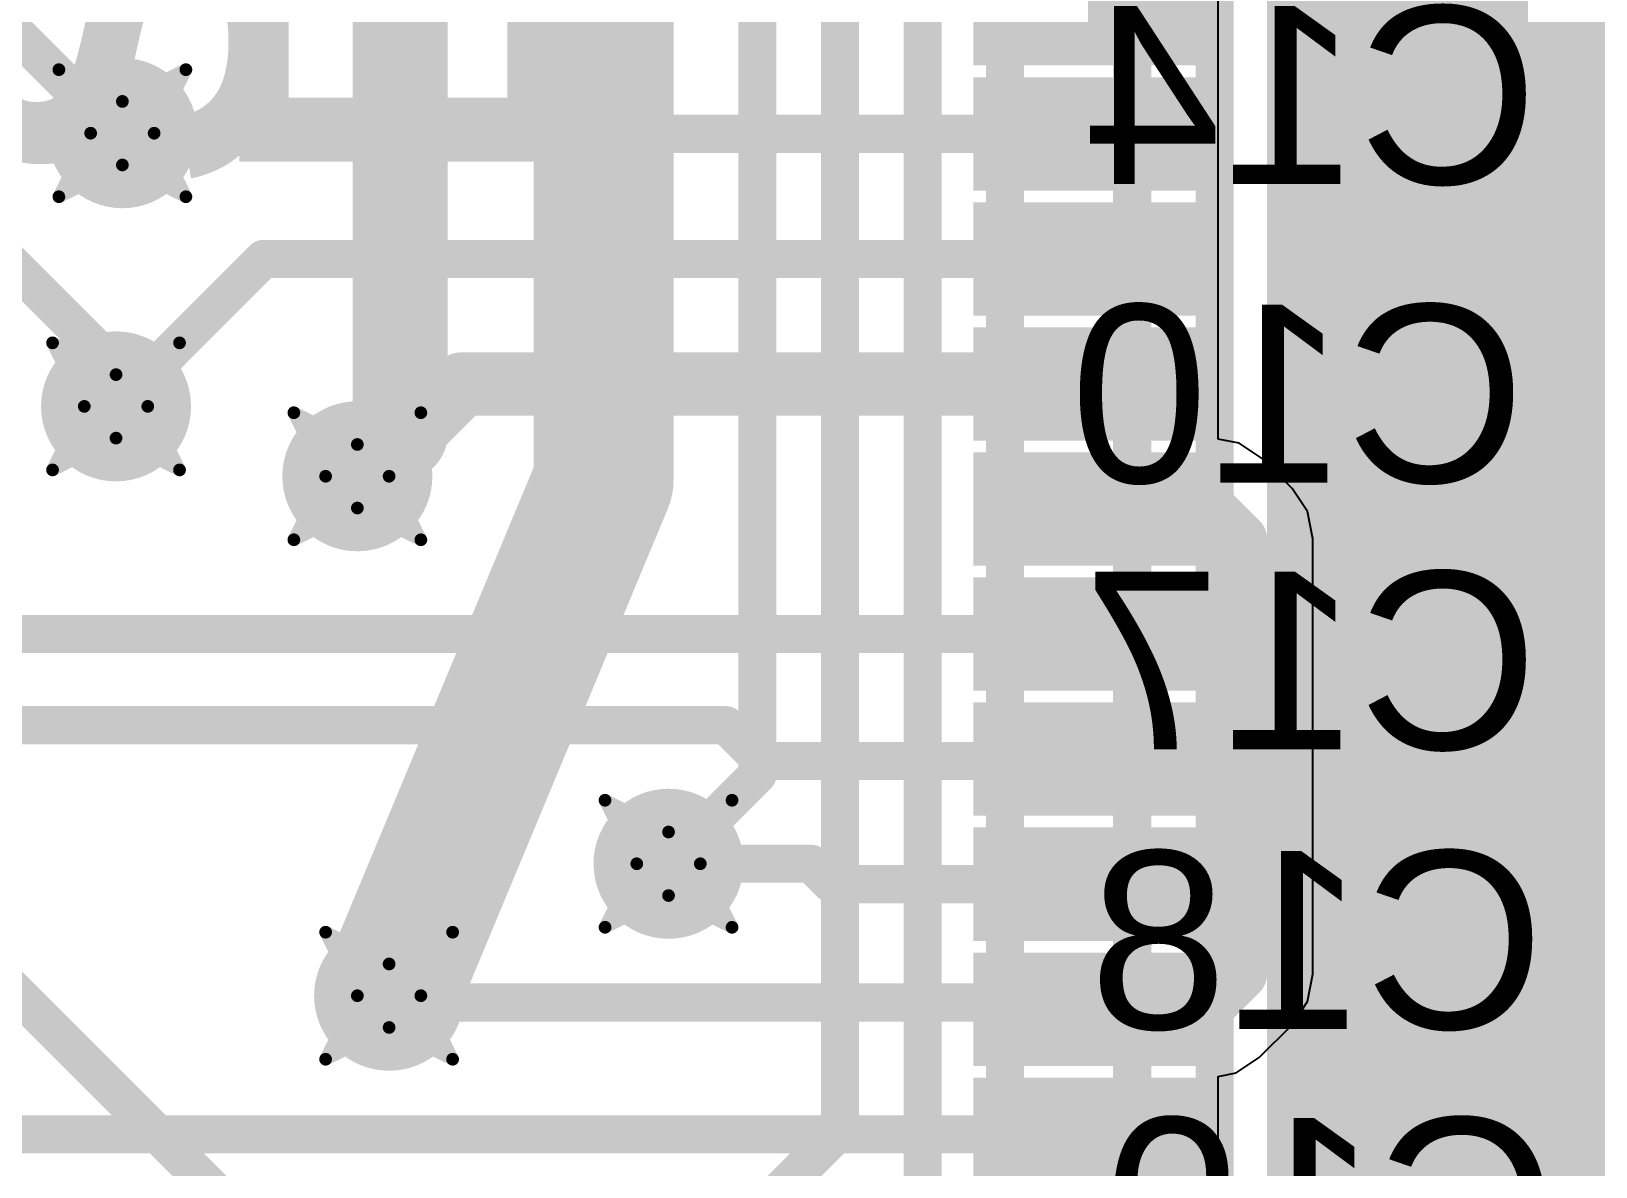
# Model space of a CAD drawing. Header units: inches. Extents: x -8 to 384, y -12 to 64.
# Drawn here: x -0.24 to 6.02, y 5.67 to 10.21 of the extents above; entities that cross this region are included whole.
import ezdxf

# ---------------------------------------------------------------- set-up
doc = ezdxf.new("R2010")
doc.units = ezdxf.units.IN
for name, color, linetype in [('Board_outline', 216, 'Continuous'), ('Bottom Layer', 5, 'Continuous'), ('Bottom Overlay', 54, 'Continuous'), ('Drill Drawing', 1, 'Continuous'), ('Top Layer', 1, 'Continuous'), ('Top Overlay', 2, 'Continuous'), ('Top Paste', 8, 'Continuous'), ('Top Solder', 216, 'Continuous'), ('Via Holes', 16, 'Continuous')]:
    doc.layers.add(name, color=color, linetype=linetype)
doc.styles.add('Arial', font='', dxfattribs={"height": 0.2})
doc.styles.add('Arial_Bold', font='', dxfattribs={"height": 0.2})
doc.styles.get('Arial').set_extended_font_data('Arial')
doc.styles.get('Arial_Bold').set_extended_font_data('Arial', bold=True)

# ---------------------------------------------------------------- blocks, each defined once
blk = doc.blocks.new('QFN64_45')
at = {"layer": 'Top Layer'}
for points in [[(3.575, -3.575), (-3.575, -3.575), (-3.575, 3.575), (3.575, 3.575)], [(-4.75, 2.375), (-4.05, 2.375), (-4.05, 2.125), (-4.75, 2.125)], [(-4.75, 1.875), (-4.05, 1.875), (-4.05, 1.625), (-4.75, 1.625)], [(-4.75, 1.375), (-4.05, 1.375), (-4.05, 1.125), (-4.75, 1.125)], [(-4.75, 0.875), (-4.05, 0.875), (-4.05, 0.625), (-4.75, 0.625)], [(-4.75, 0.375), (-4.05, 0.375), (-4.05, 0.125), (-4.75, 0.125)], [(-4.75, -0.125), (-4.05, -0.125), (-4.05, -0.375), (-4.75, -0.375)], [(-4.75, -0.625), (-4.05, -0.625), (-4.05, -0.875), (-4.75, -0.875)], [(-4.75, -1.125), (-4.05, -1.125), (-4.05, -1.375), (-4.75, -1.375)], [(-4.75, -1.625), (-4.05, -1.625), (-4.05, -1.875), (-4.75, -1.875)], [(-4.75, -2.125), (-4.05, -2.125), (-4.05, -2.375), (-4.75, -2.375)]]:
    blk.add_hatch(color=1, dxfattribs=at).paths.add_polyline_path(points)
at = {"layer": 'Top Paste'}
for points in [[(3.575, -3.575), (-3.575, -3.575), (-3.575, 3.575), (3.575, 3.575)], [(-4.75, 2.375), (-4.05, 2.375), (-4.05, 2.125), (-4.75, 2.125)], [(-4.75, 1.875), (-4.05, 1.875), (-4.05, 1.625), (-4.75, 1.625)], [(-4.75, 1.375), (-4.05, 1.375), (-4.05, 1.125), (-4.75, 1.125)], [(-4.75, 0.875), (-4.05, 0.875), (-4.05, 0.625), (-4.75, 0.625)], [(-4.75, 0.375), (-4.05, 0.375), (-4.05, 0.125), (-4.75, 0.125)], [(-4.75, -0.125), (-4.05, -0.125), (-4.05, -0.375), (-4.75, -0.375)], [(-4.75, -0.625), (-4.05, -0.625), (-4.05, -0.875), (-4.75, -0.875)], [(-4.75, -1.125), (-4.05, -1.125), (-4.05, -1.375), (-4.75, -1.375)], [(-4.75, -1.625), (-4.05, -1.625), (-4.05, -1.875), (-4.75, -1.875)], [(-4.75, -2.125), (-4.05, -2.125), (-4.05, -2.375), (-4.75, -2.375)]]:
    blk.add_hatch(color=8, dxfattribs=at).paths.add_polyline_path(points)
at = {"layer": 'Top Solder'}
for points in [[(3.6766, -3.6766), (-3.6766, -3.6766), (-3.6766, 3.6766), (3.6766, 3.6766)], [(-4.8516, 2.4766), (-3.9484, 2.4766), (-3.9484, 2.0234), (-4.8516, 2.0234)], [(-4.8516, 1.9766), (-3.9484, 1.9766), (-3.9484, 1.5234), (-4.8516, 1.5234)], [(-4.8516, 1.4766), (-3.9484, 1.4766), (-3.9484, 1.0234), (-4.8516, 1.0234)], [(-4.8516, 0.9766), (-3.9484, 0.9766), (-3.9484, 0.5234), (-4.8516, 0.5234)], [(-4.8516, 0.4766), (-3.9484, 0.4766), (-3.9484, 0.0234), (-4.8516, 0.0234)], [(-4.8516, -0.0234), (-3.9484, -0.0234), (-3.9484, -0.4766), (-4.8516, -0.4766)], [(-4.8516, -0.5234), (-3.9484, -0.5234), (-3.9484, -0.9766), (-4.8516, -0.9766)], [(-4.8516, -1.0234), (-3.9484, -1.0234), (-3.9484, -1.4766), (-4.8516, -1.4766)], [(-4.8516, -1.5234), (-3.9484, -1.5234), (-3.9484, -1.9766), (-4.8516, -1.9766)], [(-4.8516, -2.0234), (-3.9484, -2.0234), (-3.9484, -2.4766), (-4.8516, -2.4766)]]:
    blk.add_hatch(color=216, dxfattribs=at).paths.add_polyline_path(points)

msp = doc.modelspace()

# ---------------------------------------------------------------- hatches: boundary and pattern name
at = {"layer": 'Bottom Layer'}
msp.add_hatch(color=5, dxfattribs=at).paths.add_polyline_path([(5.715, 8.128), (6.858, 8.128), (6.858, 11.8872), (5.715, 11.8872)])
h = msp.add_hatch(color=5, dxfattribs=at)
edge = h.paths.add_edge_path()
edge.add_arc((0.127, 9.8044), 0.3, 0, 360)
h = msp.add_hatch(color=5, dxfattribs=at)
edge = h.paths.add_edge_path()
edge.add_arc((0.1016, 8.7122), 0.3, 0, 360)
h = msp.add_hatch(color=5, dxfattribs=at)
edge = h.paths.add_edge_path()
edge.add_arc((1.0668, 8.4328), 0.3, 0, 360)
h = msp.add_hatch(color=5, dxfattribs=at)
edge = h.paths.add_edge_path()
edge.add_arc((2.3114, 6.8834), 0.3, 0, 360)
h = msp.add_hatch(color=5, dxfattribs=at)
edge = h.paths.add_edge_path()
edge.add_arc((1.1938, 6.3558), 0.3, 0, 360)
at = {"layer": 'Top Layer'}
h = msp.add_hatch(color=1, dxfattribs=at)
edge = h.paths.add_edge_path()
edge.add_arc((0.127, 9.8044), 0.3, 0, 360)
h = msp.add_hatch(color=1, dxfattribs=at)
edge = h.paths.add_edge_path()
edge.add_arc((0.1016, 8.7122), 0.3, 0, 360)
h = msp.add_hatch(color=1, dxfattribs=at)
edge = h.paths.add_edge_path()
edge.add_arc((1.0668, 8.4328), 0.3, 0, 360)
h = msp.add_hatch(color=1, dxfattribs=at)
edge = h.paths.add_edge_path()
edge.add_arc((2.3114, 6.8834), 0.3, 0, 360)
h = msp.add_hatch(color=1, dxfattribs=at)
edge = h.paths.add_edge_path()
edge.add_arc((1.1938, 6.3558), 0.3, 0, 360)
at = {"layer": 'Via Holes'}
h = msp.add_hatch(color=7, dxfattribs=at)
edge = h.paths.add_edge_path()
edge.add_arc((0.127, 9.8044), 0.15, 0, 360)
h = msp.add_hatch(color=7, dxfattribs=at)
edge = h.paths.add_edge_path()
edge.add_arc((0.1016, 8.7122), 0.15, 0, 360)
h = msp.add_hatch(color=7, dxfattribs=at)
edge = h.paths.add_edge_path()
edge.add_arc((1.0668, 8.4328), 0.15, 0, 360)
h = msp.add_hatch(color=7, dxfattribs=at)
edge = h.paths.add_edge_path()
edge.add_arc((2.3114, 6.8834), 0.15, 0, 360)
h = msp.add_hatch(color=7, dxfattribs=at)
edge = h.paths.add_edge_path()
edge.add_arc((1.1938, 6.3558), 0.15, 0, 360)

# ---------------------------------------------------------------- linework, layer by layer
at = {"layer": 'Board_outline'}
msp.add_lwpolyline([(37.5368, 13.3604, 0.254, 0.254, 1), (-7.4632, 13.3604, 0.254, 0.254, 1)], format="xyseb", close=True, dxfattribs=at)
at = {"layer": 'Bottom Layer'}
for points in [[(2.667, 7.239, 0.1524, 0.1524, 0), (2.667, 15.1638, 0.1524, 0.1524, 0)], [(2.9972, 5.8166, 0.1524, 0.1524, 0), (2.9972, 15.027, 0.1524, 0.1524, 0)], [(3.3274, 4.5974, 0.1524, 0.1524, 0), (3.3274, 14.8902, 0.1524, 0.1524, 0)], [(3.6576, 4.2164, 0.1524, 0.1524, 0), (3.6576, 14.7535, 0.1524, 0.1524, 0)], [(2.0519, 8.4133, 0.5588, 0.5588, 0), (2.0519, 13.0175, 0.5588, 0.5588, 0)], [(-2.5654, 12.4714, 0.1524, 0.1524, 0), (0.1016, 9.8044, 0.1524, 0.1524, 0)], [(4.1656, 3.8354, 0.1524, 0.1524, 0), (4.1656, 12.4714, 0.1524, 0.1524, 0)], [(1.238, 8.604, 0.381, 0.381, 0), (1.238, 12.2888, 0.381, 0.381, 0)], [(4.4958, 3.6986, 0.1524, 0.1524, 0), (4.4958, 12.3346, 0.1524, 0.1524, 0)], [(4.8946, 2.9571, 0.1778, 0.1778, 0), (4.8946, 12.2485, 0.1778, 0.1778, 0)], [(-3.154, 12.1202, 0.1524, 0.1524, 0), (0.1016, 8.8646, 0.1524, 0.1524, 0)], [(5.3594, 3.1496, 0.1778, 0.1778, 0), (5.3594, 12.0559, 0.1778, 0.1778, 0)], [(5.842, 9.7409, 0.2032, 0.2032, 0), (6.1976, 10.0965, 0.2032, 0.2032, 0)], [(0.1016, 9.8044, 0.1524, 0.1524, 0), (0.127, 9.8044, 0.1524, 0.1524, 0)], [(5.842, 2.5908, 0.2032, 0.2032, 0), (5.842, 9.7409, 0.2032, 0.2032, 0)], [(-3.1496, 9.2202, 0.1524, 0.1524, 0), (1.7526, 4.318, 0.1524, 0.1524, 0)], [(0.1016, 8.7122, 0.1524, 0.1524, 0), (0.1016, 8.8646, 0.1524, 0.1524, 0)], [(1.0668, 8.4328, 0.381, 0.381, 0), (1.238, 8.604, 0.381, 0.381, 0)], [(1.1938, 6.3558, 0.5588, 0.5588, 0), (2.0519, 8.4133, 0.5588, 0.5588, 0)], [(2.3114, 6.8834, 0.1524, 0.1524, 0), (2.667, 7.239, 0.1524, 0.1524, 0)], [(2.159, 4.9784, 0.1524, 0.1524, 0), (2.9972, 5.8166, 0.1524, 0.1524, 0)]]:
    msp.add_lwpolyline(points, format="xyseb", dxfattribs=at)
for points in [[(0.0635, 9.8044, 0.0762, 0.0762, 1), (0.1397, 9.8044, 0.0762, 0.0762, 1)], [(0.0635, 9.8044, 0.0762, 0.0762, 1), (0.1397, 9.8044, 0.0762, 0.0762, 1)], [(0.0889, 9.8044, 0.0762, 0.0762, 1), (0.1651, 9.8044, 0.0762, 0.0762, 1)], [(5.7912, 9.7409, 0.1016, 0.1016, 1), (5.8928, 9.7409, 0.1016, 0.1016, 1)], [(5.7912, 9.7409, 0.1016, 0.1016, 1), (5.8928, 9.7409, 0.1016, 0.1016, 1)], [(0.0635, 8.8646, 0.0762, 0.0762, 1), (0.1397, 8.8646, 0.0762, 0.0762, 1)], [(0.0635, 8.8646, 0.0762, 0.0762, 1), (0.1397, 8.8646, 0.0762, 0.0762, 1)], [(0.0635, 8.7122, 0.0762, 0.0762, 1), (0.1397, 8.7122, 0.0762, 0.0762, 1)], [(1.1428, 8.604, 0.1905, 0.1905, 1), (1.3333, 8.604, 0.1905, 0.1905, 1)], [(1.1428, 8.604, 0.1905, 0.1905, 1), (1.3333, 8.604, 0.1905, 0.1905, 1)], [(1.9122, 8.4133, 0.2794, 0.2794, 1), (2.1916, 8.4133, 0.2794, 0.2794, 1)], [(1.9122, 8.4133, 0.2794, 0.2794, 1), (2.1916, 8.4133, 0.2794, 0.2794, 1)], [(0.9715, 8.4328, 0.1905, 0.1905, 1), (1.1621, 8.4328, 0.1905, 0.1905, 1)], [(2.6289, 7.239, 0.0762, 0.0762, 1), (2.7051, 7.239, 0.0762, 0.0762, 1)], [(2.6289, 7.239, 0.0762, 0.0762, 1), (2.7051, 7.239, 0.0762, 0.0762, 1)], [(2.2733, 6.8834, 0.0762, 0.0762, 1), (2.3495, 6.8834, 0.0762, 0.0762, 1)], [(1.0541, 6.3558, 0.2794, 0.2794, 1), (1.3335, 6.3558, 0.2794, 0.2794, 1)], [(2.9591, 5.8166, 0.0762, 0.0762, 1), (3.0353, 5.8166, 0.0762, 0.0762, 1)], [(2.9591, 5.8166, 0.0762, 0.0762, 1), (3.0353, 5.8166, 0.0762, 0.0762, 1)]]:
    msp.add_lwpolyline(points, format="xyseb", close=True, dxfattribs=at)
at = {"layer": 'Drill Drawing'}
for points in [[(-0.127, 10.0584, 0.0508, 0.0508, 0), (0.127, 9.9314, 0.0508, 0.0508, 0)], [(-0.127, 10.0584, 0.0508, 0.0508, 0), (0, 9.8044, 0.0508, 0.0508, 0)], [(0.127, 9.9314, 0.0508, 0.0508, 0), (0.381, 10.0584, 0.0508, 0.0508, 0)], [(0.254, 9.8044, 0.0508, 0.0508, 0), (0.381, 10.0584, 0.0508, 0.0508, 0)], [(-0.127, 9.5504, 0.0508, 0.0508, 0), (0, 9.8044, 0.0508, 0.0508, 0)], [(0.254, 9.8044, 0.0508, 0.0508, 0), (0.381, 9.5504, 0.0508, 0.0508, 0)], [(-0.127, 9.5504, 0.0508, 0.0508, 0), (0.127, 9.6774, 0.0508, 0.0508, 0)], [(0.127, 9.6774, 0.0508, 0.0508, 0), (0.381, 9.5504, 0.0508, 0.0508, 0)], [(-0.1524, 8.9662, 0.0508, 0.0508, 0), (0.1016, 8.8392, 0.0508, 0.0508, 0)], [(-0.1524, 8.9662, 0.0508, 0.0508, 0), (-0.0254, 8.7122, 0.0508, 0.0508, 0)], [(0.1016, 8.8392, 0.0508, 0.0508, 0), (0.3556, 8.9662, 0.0508, 0.0508, 0)], [(0.2286, 8.7122, 0.0508, 0.0508, 0), (0.3556, 8.9662, 0.0508, 0.0508, 0)], [(-0.1524, 8.4582, 0.0508, 0.0508, 0), (-0.0254, 8.7122, 0.0508, 0.0508, 0)], [(0.2286, 8.7122, 0.0508, 0.0508, 0), (0.3556, 8.4582, 0.0508, 0.0508, 0)], [(0.8128, 8.6868, 0.0508, 0.0508, 0), (1.0668, 8.5598, 0.0508, 0.0508, 0)], [(0.8128, 8.6868, 0.0508, 0.0508, 0), (0.9398, 8.4328, 0.0508, 0.0508, 0)], [(1.0668, 8.5598, 0.0508, 0.0508, 0), (1.3208, 8.6868, 0.0508, 0.0508, 0)], [(1.1938, 8.4328, 0.0508, 0.0508, 0), (1.3208, 8.6868, 0.0508, 0.0508, 0)], [(-0.1524, 8.4582, 0.0508, 0.0508, 0), (0.1016, 8.5852, 0.0508, 0.0508, 0)], [(0.1016, 8.5852, 0.0508, 0.0508, 0), (0.3556, 8.4582, 0.0508, 0.0508, 0)], [(0.8128, 8.1788, 0.0508, 0.0508, 0), (0.9398, 8.4328, 0.0508, 0.0508, 0)], [(1.1938, 8.4328, 0.0508, 0.0508, 0), (1.3208, 8.1788, 0.0508, 0.0508, 0)], [(0.8128, 8.1788, 0.0508, 0.0508, 0), (1.0668, 8.3058, 0.0508, 0.0508, 0)], [(1.0668, 8.3058, 0.0508, 0.0508, 0), (1.3208, 8.1788, 0.0508, 0.0508, 0)], [(2.0574, 7.1374, 0.0508, 0.0508, 0), (2.3114, 7.0104, 0.0508, 0.0508, 0)], [(2.0574, 7.1374, 0.0508, 0.0508, 0), (2.1844, 6.8834, 0.0508, 0.0508, 0)], [(2.3114, 7.0104, 0.0508, 0.0508, 0), (2.5654, 7.1374, 0.0508, 0.0508, 0)], [(2.4384, 6.8834, 0.0508, 0.0508, 0), (2.5654, 7.1374, 0.0508, 0.0508, 0)], [(2.0574, 6.6294, 0.0508, 0.0508, 0), (2.1844, 6.8834, 0.0508, 0.0508, 0)], [(2.4384, 6.8834, 0.0508, 0.0508, 0), (2.5654, 6.6294, 0.0508, 0.0508, 0)], [(2.0574, 6.6294, 0.0508, 0.0508, 0), (2.3114, 6.7564, 0.0508, 0.0508, 0)], [(2.3114, 6.7564, 0.0508, 0.0508, 0), (2.5654, 6.6294, 0.0508, 0.0508, 0)], [(0.9398, 6.6098, 0.0508, 0.0508, 0), (1.1938, 6.4828, 0.0508, 0.0508, 0)], [(0.9398, 6.6098, 0.0508, 0.0508, 0), (1.0668, 6.3558, 0.0508, 0.0508, 0)], [(1.1938, 6.4828, 0.0508, 0.0508, 0), (1.4478, 6.6098, 0.0508, 0.0508, 0)], [(1.3208, 6.3558, 0.0508, 0.0508, 0), (1.4478, 6.6098, 0.0508, 0.0508, 0)], [(0.9398, 6.1018, 0.0508, 0.0508, 0), (1.0668, 6.3558, 0.0508, 0.0508, 0)], [(1.3208, 6.3558, 0.0508, 0.0508, 0), (1.4478, 6.1018, 0.0508, 0.0508, 0)], [(0.9398, 6.1018, 0.0508, 0.0508, 0), (1.1938, 6.2288, 0.0508, 0.0508, 0)], [(1.1938, 6.2288, 0.0508, 0.0508, 0), (1.4478, 6.1018, 0.0508, 0.0508, 0)]]:
    msp.add_lwpolyline(points, format="xyseb", dxfattribs=at)
for points in [[(-0.1397, 10.0584, 0.0254, 0.0254, 1), (-0.1143, 10.0584, 0.0254, 0.0254, 1)], [(-0.1397, 10.0584, 0.0254, 0.0254, 1), (-0.1143, 10.0584, 0.0254, 0.0254, 1)], [(0.3683, 10.0584, 0.0254, 0.0254, 1), (0.3937, 10.0584, 0.0254, 0.0254, 1)], [(0.3683, 10.0584, 0.0254, 0.0254, 1), (0.3937, 10.0584, 0.0254, 0.0254, 1)], [(0.1143, 9.9314, 0.0254, 0.0254, 1), (0.1397, 9.9314, 0.0254, 0.0254, 1)], [(0.1143, 9.9314, 0.0254, 0.0254, 1), (0.1397, 9.9314, 0.0254, 0.0254, 1)], [(-0.0127, 9.8044, 0.0254, 0.0254, 1), (0.0127, 9.8044, 0.0254, 0.0254, 1)], [(-0.0127, 9.8044, 0.0254, 0.0254, 1), (0.0127, 9.8044, 0.0254, 0.0254, 1)], [(0.2413, 9.8044, 0.0254, 0.0254, 1), (0.2667, 9.8044, 0.0254, 0.0254, 1)], [(0.2413, 9.8044, 0.0254, 0.0254, 1), (0.2667, 9.8044, 0.0254, 0.0254, 1)], [(0.1143, 9.6774, 0.0254, 0.0254, 1), (0.1397, 9.6774, 0.0254, 0.0254, 1)], [(0.1143, 9.6774, 0.0254, 0.0254, 1), (0.1397, 9.6774, 0.0254, 0.0254, 1)], [(-0.1397, 9.5504, 0.0254, 0.0254, 1), (-0.1143, 9.5504, 0.0254, 0.0254, 1)], [(-0.1397, 9.5504, 0.0254, 0.0254, 1), (-0.1143, 9.5504, 0.0254, 0.0254, 1)], [(0.3683, 9.5504, 0.0254, 0.0254, 1), (0.3937, 9.5504, 0.0254, 0.0254, 1)], [(0.3683, 9.5504, 0.0254, 0.0254, 1), (0.3937, 9.5504, 0.0254, 0.0254, 1)], [(-0.1651, 8.9662, 0.0254, 0.0254, 1), (-0.1397, 8.9662, 0.0254, 0.0254, 1)], [(-0.1651, 8.9662, 0.0254, 0.0254, 1), (-0.1397, 8.9662, 0.0254, 0.0254, 1)], [(0.3429, 8.9662, 0.0254, 0.0254, 1), (0.3683, 8.9662, 0.0254, 0.0254, 1)], [(0.3429, 8.9662, 0.0254, 0.0254, 1), (0.3683, 8.9662, 0.0254, 0.0254, 1)], [(0.0889, 8.8392, 0.0254, 0.0254, 1), (0.1143, 8.8392, 0.0254, 0.0254, 1)], [(0.0889, 8.8392, 0.0254, 0.0254, 1), (0.1143, 8.8392, 0.0254, 0.0254, 1)], [(-0.0381, 8.7122, 0.0254, 0.0254, 1), (-0.0127, 8.7122, 0.0254, 0.0254, 1)], [(-0.0381, 8.7122, 0.0254, 0.0254, 1), (-0.0127, 8.7122, 0.0254, 0.0254, 1)], [(0.2159, 8.7122, 0.0254, 0.0254, 1), (0.2413, 8.7122, 0.0254, 0.0254, 1)], [(0.2159, 8.7122, 0.0254, 0.0254, 1), (0.2413, 8.7122, 0.0254, 0.0254, 1)], [(0.8001, 8.6868, 0.0254, 0.0254, 1), (0.8255, 8.6868, 0.0254, 0.0254, 1)], [(0.8001, 8.6868, 0.0254, 0.0254, 1), (0.8255, 8.6868, 0.0254, 0.0254, 1)], [(1.3081, 8.6868, 0.0254, 0.0254, 1), (1.3335, 8.6868, 0.0254, 0.0254, 1)], [(1.3081, 8.6868, 0.0254, 0.0254, 1), (1.3335, 8.6868, 0.0254, 0.0254, 1)], [(0.0889, 8.5852, 0.0254, 0.0254, 1), (0.1143, 8.5852, 0.0254, 0.0254, 1)], [(0.0889, 8.5852, 0.0254, 0.0254, 1), (0.1143, 8.5852, 0.0254, 0.0254, 1)], [(1.0541, 8.5598, 0.0254, 0.0254, 1), (1.0795, 8.5598, 0.0254, 0.0254, 1)], [(1.0541, 8.5598, 0.0254, 0.0254, 1), (1.0795, 8.5598, 0.0254, 0.0254, 1)], [(-0.1651, 8.4582, 0.0254, 0.0254, 1), (-0.1397, 8.4582, 0.0254, 0.0254, 1)], [(-0.1651, 8.4582, 0.0254, 0.0254, 1), (-0.1397, 8.4582, 0.0254, 0.0254, 1)], [(0.3429, 8.4582, 0.0254, 0.0254, 1), (0.3683, 8.4582, 0.0254, 0.0254, 1)], [(0.3429, 8.4582, 0.0254, 0.0254, 1), (0.3683, 8.4582, 0.0254, 0.0254, 1)], [(0.9271, 8.4328, 0.0254, 0.0254, 1), (0.9525, 8.4328, 0.0254, 0.0254, 1)], [(0.9271, 8.4328, 0.0254, 0.0254, 1), (0.9525, 8.4328, 0.0254, 0.0254, 1)], [(1.1811, 8.4328, 0.0254, 0.0254, 1), (1.2065, 8.4328, 0.0254, 0.0254, 1)], [(1.1811, 8.4328, 0.0254, 0.0254, 1), (1.2065, 8.4328, 0.0254, 0.0254, 1)], [(1.0541, 8.3058, 0.0254, 0.0254, 1), (1.0795, 8.3058, 0.0254, 0.0254, 1)], [(1.0541, 8.3058, 0.0254, 0.0254, 1), (1.0795, 8.3058, 0.0254, 0.0254, 1)], [(0.8001, 8.1788, 0.0254, 0.0254, 1), (0.8255, 8.1788, 0.0254, 0.0254, 1)], [(0.8001, 8.1788, 0.0254, 0.0254, 1), (0.8255, 8.1788, 0.0254, 0.0254, 1)], [(1.3081, 8.1788, 0.0254, 0.0254, 1), (1.3335, 8.1788, 0.0254, 0.0254, 1)], [(1.3081, 8.1788, 0.0254, 0.0254, 1), (1.3335, 8.1788, 0.0254, 0.0254, 1)], [(2.0447, 7.1374, 0.0254, 0.0254, 1), (2.0701, 7.1374, 0.0254, 0.0254, 1)], [(2.0447, 7.1374, 0.0254, 0.0254, 1), (2.0701, 7.1374, 0.0254, 0.0254, 1)], [(2.5527, 7.1374, 0.0254, 0.0254, 1), (2.5781, 7.1374, 0.0254, 0.0254, 1)], [(2.5527, 7.1374, 0.0254, 0.0254, 1), (2.5781, 7.1374, 0.0254, 0.0254, 1)], [(2.2987, 7.0104, 0.0254, 0.0254, 1), (2.3241, 7.0104, 0.0254, 0.0254, 1)], [(2.2987, 7.0104, 0.0254, 0.0254, 1), (2.3241, 7.0104, 0.0254, 0.0254, 1)], [(2.1717, 6.8834, 0.0254, 0.0254, 1), (2.1971, 6.8834, 0.0254, 0.0254, 1)], [(2.1717, 6.8834, 0.0254, 0.0254, 1), (2.1971, 6.8834, 0.0254, 0.0254, 1)], [(2.4257, 6.8834, 0.0254, 0.0254, 1), (2.4511, 6.8834, 0.0254, 0.0254, 1)], [(2.4257, 6.8834, 0.0254, 0.0254, 1), (2.4511, 6.8834, 0.0254, 0.0254, 1)], [(2.2987, 6.7564, 0.0254, 0.0254, 1), (2.3241, 6.7564, 0.0254, 0.0254, 1)], [(2.2987, 6.7564, 0.0254, 0.0254, 1), (2.3241, 6.7564, 0.0254, 0.0254, 1)], [(0.9271, 6.6098, 0.0254, 0.0254, 1), (0.9525, 6.6098, 0.0254, 0.0254, 1)], [(0.9271, 6.6098, 0.0254, 0.0254, 1), (0.9525, 6.6098, 0.0254, 0.0254, 1)], [(1.4351, 6.6098, 0.0254, 0.0254, 1), (1.4605, 6.6098, 0.0254, 0.0254, 1)], [(1.4351, 6.6098, 0.0254, 0.0254, 1), (1.4605, 6.6098, 0.0254, 0.0254, 1)], [(2.0447, 6.6294, 0.0254, 0.0254, 1), (2.0701, 6.6294, 0.0254, 0.0254, 1)], [(2.0447, 6.6294, 0.0254, 0.0254, 1), (2.0701, 6.6294, 0.0254, 0.0254, 1)], [(2.5527, 6.6294, 0.0254, 0.0254, 1), (2.5781, 6.6294, 0.0254, 0.0254, 1)], [(2.5527, 6.6294, 0.0254, 0.0254, 1), (2.5781, 6.6294, 0.0254, 0.0254, 1)], [(1.1811, 6.4828, 0.0254, 0.0254, 1), (1.2065, 6.4828, 0.0254, 0.0254, 1)], [(1.1811, 6.4828, 0.0254, 0.0254, 1), (1.2065, 6.4828, 0.0254, 0.0254, 1)], [(1.0541, 6.3558, 0.0254, 0.0254, 1), (1.0795, 6.3558, 0.0254, 0.0254, 1)], [(1.0541, 6.3558, 0.0254, 0.0254, 1), (1.0795, 6.3558, 0.0254, 0.0254, 1)], [(1.3081, 6.3558, 0.0254, 0.0254, 1), (1.3335, 6.3558, 0.0254, 0.0254, 1)], [(1.3081, 6.3558, 0.0254, 0.0254, 1), (1.3335, 6.3558, 0.0254, 0.0254, 1)], [(1.1811, 6.2288, 0.0254, 0.0254, 1), (1.2065, 6.2288, 0.0254, 0.0254, 1)], [(1.1811, 6.2288, 0.0254, 0.0254, 1), (1.2065, 6.2288, 0.0254, 0.0254, 1)], [(0.9271, 6.1018, 0.0254, 0.0254, 1), (0.9525, 6.1018, 0.0254, 0.0254, 1)], [(0.9271, 6.1018, 0.0254, 0.0254, 1), (0.9525, 6.1018, 0.0254, 0.0254, 1)], [(1.4351, 6.1018, 0.0254, 0.0254, 1), (1.4605, 6.1018, 0.0254, 0.0254, 1)], [(1.4351, 6.1018, 0.0254, 0.0254, 1), (1.4605, 6.1018, 0.0254, 0.0254, 1)]]:
    msp.add_lwpolyline(points, format="xyseb", close=True, dxfattribs=at)
at = {"layer": 'Top Layer'}
for p, q in [((4.5098, 9.999), (4.5098, 11.1046)), ((4.5098, 8.999), (4.5098, 9.999)), ((4.5098, 8.5817), (4.5098, 8.999)), ((4.5938, 8.565), (4.5098, 8.5817)), ((4.6862, 8.5032), (4.5938, 8.565)), ((4.8052, 8.3842), (4.6862, 8.5032)), ((4.867, 8.2918), (4.8052, 8.3842)), ((4.8052, 8.3842), (4.8052, 8.3842)), ((4.8887, 8.1828), (4.867, 8.2918)), ((4.8887, 6.4414), (4.8887, 8.1828)), ((4.867, 6.3324), (4.8887, 6.4414)), ((4.8052, 6.2399), (4.867, 6.3324)), ((4.6744, 6.1091), (4.8052, 6.2399)), ((4.8052, 6.2399), (4.8052, 6.2399)), ((4.582, 6.0473), (4.6744, 6.1091)), ((4.5098, 6.033), (4.582, 6.0473)), ((4.5098, 4.999), (4.5098, 6.033))]:
    msp.add_line(p, q, dxfattribs=at)
for points in [[(5.132, 11.3018, 0.254, 0.254, 0), (8.382, 8.0518, 0.254, 0.254, 0)], [(0.127, 9.8044, 0.1524, 0.1524, 0), (0.1296, 9.8018, 0.1524, 0.1524, 0)], [(0.1296, 9.8018, 0.1524, 0.1524, 0), (3.982, 9.8018, 0.1524, 0.1524, 0)], [(0.1016, 8.7122, 0.1524, 0.1524, 0), (0.6912, 9.3018, 0.1524, 0.1524, 0)], [(0.6912, 9.3018, 0.1524, 0.1524, 0), (2.0012, 9.3018, 0.1524, 0.1524, 0)], [(2.0012, 9.3018, 0.1524, 0.1524, 0), (3.982, 9.3018, 0.1524, 0.1524, 0)], [(1.1176, 8.4328, 0.254, 0.254, 0), (1.4866, 8.8018, 0.254, 0.254, 0)], [(1.4866, 8.8018, 0.254, 0.254, 0), (3.982, 8.8018, 0.254, 0.254, 0)], [(1.0668, 8.4328, 0.254, 0.254, 0), (1.1176, 8.4328, 0.254, 0.254, 0)], [(4.237, 8.3018, 0.2032, 0.2032, 0), (4.4848, 8.3018, 0.2032, 0.2032, 0)], [(4.4848, 8.3018, 0.2032, 0.2032, 0), (4.6038, 8.1828, 0.2032, 0.2032, 0)], [(4.6038, 6.4414, 0.2032, 0.2032, 0), (4.6038, 8.1828, 0.2032, 0.2032, 0)], [(-0.5628, 7.8018, 0.1524, 0.1524, 0), (3.947, 7.8018, 0.1524, 0.1524, 0)], [(-2.0526, 7.4374, 0.1524, 0.1524, 0), (2.5409, 7.4374, 0.1524, 0.1524, 0)], [(2.5409, 7.4374, 0.1524, 0.1524, 0), (2.6842, 7.2941, 0.1524, 0.1524, 0)], [(2.6842, 7.2941, 0.1524, 0.1524, 0), (3.9743, 7.2941, 0.1524, 0.1524, 0)], [(2.3114, 6.8834, 0.1524, 0.1524, 0), (2.8826, 6.8834, 0.1524, 0.1524, 0)], [(2.8826, 6.8834, 0.1524, 0.1524, 0), (2.9642, 6.8018, 0.1524, 0.1524, 0)], [(2.9642, 6.8018, 0.1524, 0.1524, 0), (3.947, 6.8018, 0.1524, 0.1524, 0)], [(4.4729, 6.3105, 0.2032, 0.2032, 0), (4.6038, 6.4414, 0.2032, 0.2032, 0)], [(1.1938, 6.3558, 0.1524, 0.1524, 0), (1.2208, 6.3288, 0.1524, 0.1524, 0)], [(1.2208, 6.3288, 0.1524, 0.1524, 0), (3.955, 6.3288, 0.1524, 0.1524, 0)], [(3.955, 6.3288, 0.1524, 0.1524, 0), (3.982, 6.3018, 0.1524, 0.1524, 0)], [(3.982, 6.3018, 0.2032, 0.2032, 0), (3.9907, 6.3105, 0.2032, 0.2032, 0)], [(3.9907, 6.3105, 0.2032, 0.2032, 0), (4.4729, 6.3105, 0.2032, 0.2032, 0)], [(-1.2425, 5.8018, 0.1524, 0.1524, 0), (2.0934, 5.8018, 0.1524, 0.1524, 0)], [(2.0934, 5.8018, 0.1524, 0.1524, 0), (3.982, 5.8018, 0.1524, 0.1524, 0)]]:
    msp.add_lwpolyline(points, format="xyseb", dxfattribs=at)
for points in [[(0.0889, 9.8044, 0.0762, 0.0762, 1), (0.1651, 9.8044, 0.0762, 0.0762, 1)], [(0.0915, 9.8018, 0.0762, 0.0762, 1), (0.1677, 9.8018, 0.0762, 0.0762, 1)], [(0.0915, 9.8018, 0.0762, 0.0762, 1), (0.1677, 9.8018, 0.0762, 0.0762, 1)], [(3.9439, 9.8018, 0.0762, 0.0762, 1), (4.0201, 9.8018, 0.0762, 0.0762, 1)], [(0.6531, 9.3018, 0.0762, 0.0762, 1), (0.7293, 9.3018, 0.0762, 0.0762, 1)], [(0.6531, 9.3018, 0.0762, 0.0762, 1), (0.7293, 9.3018, 0.0762, 0.0762, 1)], [(1.9631, 9.3018, 0.0762, 0.0762, 1), (2.0393, 9.3018, 0.0762, 0.0762, 1)], [(1.9631, 9.3018, 0.0762, 0.0762, 1), (2.0393, 9.3018, 0.0762, 0.0762, 1)], [(3.9439, 9.3018, 0.0762, 0.0762, 1), (4.0201, 9.3018, 0.0762, 0.0762, 1)], [(1.4231, 8.8018, 0.127, 0.127, 1), (1.5501, 8.8018, 0.127, 0.127, 1)], [(1.4231, 8.8018, 0.127, 0.127, 1), (1.5501, 8.8018, 0.127, 0.127, 1)], [(3.9185, 8.8018, 0.127, 0.127, 1), (4.0455, 8.8018, 0.127, 0.127, 1)], [(0.0635, 8.7122, 0.0762, 0.0762, 1), (0.1397, 8.7122, 0.0762, 0.0762, 1)], [(1.0033, 8.4328, 0.127, 0.127, 1), (1.1303, 8.4328, 0.127, 0.127, 1)], [(1.0541, 8.4328, 0.127, 0.127, 1), (1.1811, 8.4328, 0.127, 0.127, 1)], [(1.0541, 8.4328, 0.127, 0.127, 1), (1.1811, 8.4328, 0.127, 0.127, 1)], [(4.1862, 8.3018, 0.1016, 0.1016, 1), (4.2878, 8.3018, 0.1016, 0.1016, 1)], [(4.434, 8.3018, 0.1016, 0.1016, 1), (4.5356, 8.3018, 0.1016, 0.1016, 1)], [(4.434, 8.3018, 0.1016, 0.1016, 1), (4.5356, 8.3018, 0.1016, 0.1016, 1)], [(4.553, 8.1828, 0.1016, 0.1016, 1), (4.6546, 8.1828, 0.1016, 0.1016, 1)], [(4.553, 8.1828, 0.1016, 0.1016, 1), (4.6546, 8.1828, 0.1016, 0.1016, 1)], [(3.9089, 7.8018, 0.0762, 0.0762, 1), (3.9851, 7.8018, 0.0762, 0.0762, 1)], [(2.5028, 7.4374, 0.0762, 0.0762, 1), (2.579, 7.4374, 0.0762, 0.0762, 1)], [(2.5028, 7.4374, 0.0762, 0.0762, 1), (2.579, 7.4374, 0.0762, 0.0762, 1)], [(2.6461, 7.2941, 0.0762, 0.0762, 1), (2.7223, 7.2941, 0.0762, 0.0762, 1)], [(2.6461, 7.2941, 0.0762, 0.0762, 1), (2.7223, 7.2941, 0.0762, 0.0762, 1)], [(3.9362, 7.2941, 0.0762, 0.0762, 1), (4.0124, 7.2941, 0.0762, 0.0762, 1)], [(2.2733, 6.8834, 0.0762, 0.0762, 1), (2.3495, 6.8834, 0.0762, 0.0762, 1)], [(2.8445, 6.8834, 0.0762, 0.0762, 1), (2.9207, 6.8834, 0.0762, 0.0762, 1)], [(2.8445, 6.8834, 0.0762, 0.0762, 1), (2.9207, 6.8834, 0.0762, 0.0762, 1)], [(2.9261, 6.8018, 0.0762, 0.0762, 1), (3.0023, 6.8018, 0.0762, 0.0762, 1)], [(2.9261, 6.8018, 0.0762, 0.0762, 1), (3.0023, 6.8018, 0.0762, 0.0762, 1)], [(3.9089, 6.8018, 0.0762, 0.0762, 1), (3.9851, 6.8018, 0.0762, 0.0762, 1)], [(4.553, 6.4414, 0.1016, 0.1016, 1), (4.6546, 6.4414, 0.1016, 0.1016, 1)], [(4.553, 6.4414, 0.1016, 0.1016, 1), (4.6546, 6.4414, 0.1016, 0.1016, 1)], [(1.1557, 6.3558, 0.0762, 0.0762, 1), (1.2319, 6.3558, 0.0762, 0.0762, 1)], [(1.1827, 6.3288, 0.0762, 0.0762, 1), (1.2589, 6.3288, 0.0762, 0.0762, 1)], [(1.1827, 6.3288, 0.0762, 0.0762, 1), (1.2589, 6.3288, 0.0762, 0.0762, 1)], [(3.9169, 6.3288, 0.0762, 0.0762, 1), (3.9931, 6.3288, 0.0762, 0.0762, 1)], [(3.9169, 6.3288, 0.0762, 0.0762, 1), (3.9931, 6.3288, 0.0762, 0.0762, 1)], [(3.9312, 6.3018, 0.1016, 0.1016, 1), (4.0328, 6.3018, 0.1016, 0.1016, 1)], [(3.9399, 6.3105, 0.1016, 0.1016, 1), (4.0415, 6.3105, 0.1016, 0.1016, 1)], [(3.9399, 6.3105, 0.1016, 0.1016, 1), (4.0415, 6.3105, 0.1016, 0.1016, 1)], [(4.4221, 6.3105, 0.1016, 0.1016, 1), (4.5237, 6.3105, 0.1016, 0.1016, 1)], [(4.4221, 6.3105, 0.1016, 0.1016, 1), (4.5237, 6.3105, 0.1016, 0.1016, 1)], [(3.9439, 6.3018, 0.0762, 0.0762, 1), (4.0201, 6.3018, 0.0762, 0.0762, 1)], [(2.0553, 5.8018, 0.0762, 0.0762, 1), (2.1315, 5.8018, 0.0762, 0.0762, 1)], [(2.0553, 5.8018, 0.0762, 0.0762, 1), (2.1315, 5.8018, 0.0762, 0.0762, 1)], [(3.9439, 5.8018, 0.0762, 0.0762, 1), (4.0201, 5.8018, 0.0762, 0.0762, 1)]]:
    msp.add_lwpolyline(points, format="xyseb", close=True, dxfattribs=at)

# ---------------------------------------------------------------- block references
msp.add_blockref('QFN64_45', (8.382, 8.0518))

# ---------------------------------------------------------------- texts
at = {"layer": 'Bottom Overlay', "style": 'Arial', "text_generation_flag": 2}
for s, p in [('C14', (5.7909, 9.6013)), ('C10', (5.7401, 8.4075)), ('C17', (5.7909, 7.3407)), ('C18', (5.8163, 6.2231)), ('C19', (5.8671, 5.1563))]:
    msp.add_text(s, height=0.7112, dxfattribs=at).set_placement(p)
at = {"layer": 'Top Overlay', "style": 'Arial_Bold'}
for s, p in [('SENSOR', (0.7324, 9.5723)), ('BOARD', (1.8643, 9.5723))]:
    msp.add_text(s, height=1.27, rotation=90, dxfattribs=at).set_placement(p)

doc.saveas('drawing.dxf')
